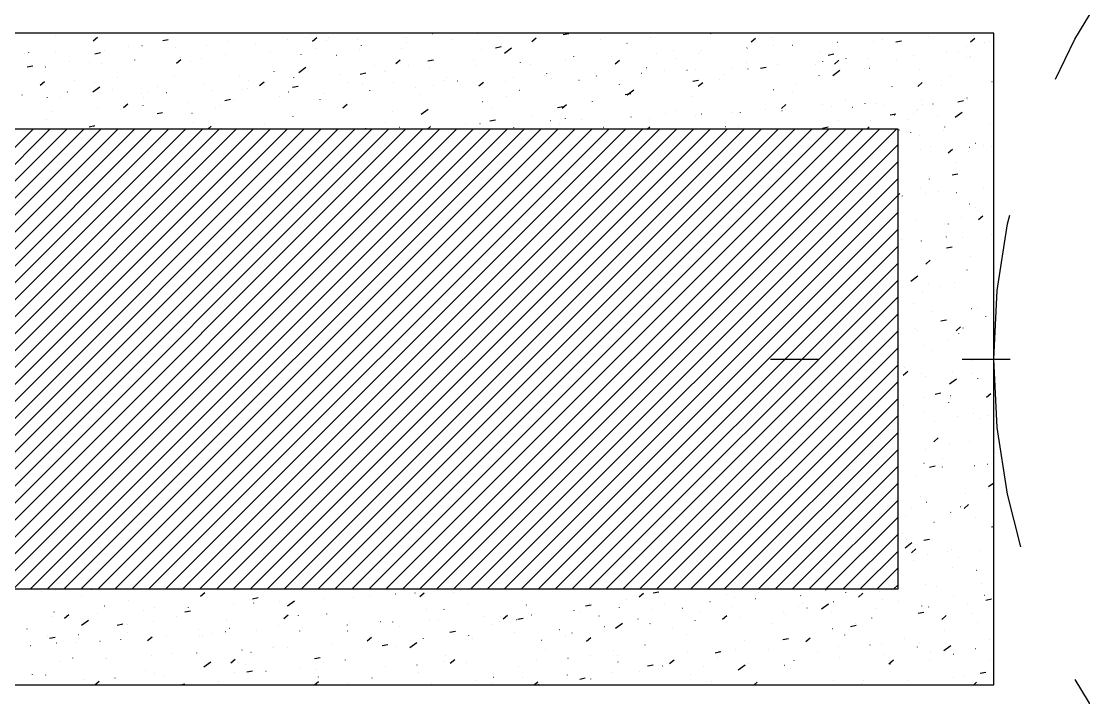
# Model space of a CAD drawing. Extents: x 0 to 119, y 0 to 84.
# Drawn here: x 81.839 to 84.057, y 74.63 to 76.042 of the extents above; entities that cross this region are included whole.
import ezdxf

# ---------------------------------------------------------------- set-up
doc = ezdxf.new("R2010")
doc.units = 0
doc.header["$MEASUREMENT"] = 0
doc.linetypes.add('ESTILO_TQS_0001', pattern=[1, 0.7, -0.3])
doc.linetypes.add('ESTILO_TQS_0002', pattern=[0.4, 0.1, -0.3])
for name, color, linetype in [('10', 252, 'CONTINUOUS'), ('32', 250, 'CONTINUOUS'), ('50', 7, 'CONTINUOUS'), ('62', 7, 'CONTINUOUS')]:
    doc.layers.add(name, color=color, linetype=linetype)

msp = doc.modelspace()

# ---------------------------------------------------------------- linework, layer by layer
at = {"layer": '10', "color": 252, "linetype": 'ESTILO_TQS_0002'}
msp.add_line((83.403241, 75.337455), (87.135641, 75.337455), dxfattribs=at)
at = {"layer": '10', "color": 252, "linetype": 'ESTILO_TQS_0001'}
msp.add_circle((85.269441, 75.337455), 1.4, dxfattribs=at)
at = {"layer": '32', "color": 250, "linetype": 'Continuous'}
for p, q in [((83.869441, 76.017454), (83.869441, 76.017454)), ((83.669441, 75.817454), (83.669441, 75.817454))]:
    msp.add_line(p, q, dxfattribs=at)
at = {"layer": '50', "linetype": 'Continuous'}
for p, q in [((83.869441, 76.017454), (79.669441, 76.017454)), ((81.910528, 76.012796), (81.910554, 76.012994)), ((82.443409, 76.015069), (82.443604, 76.015112)), ((82.69758, 76.016556), (82.697775, 76.0166)), ((82.790369, 76.015929), (82.790569, 76.015937)), ((82.832807, 76.010465), (82.832929, 76.010623)), ((82.927428, 76.016588), (82.92755, 76.016747)), ((82.970186, 76.014625), (82.981966, 76.016915)), ((83.257411, 76.016786), (83.257437, 76.016984)), ((83.277889, 76.016536), (83.279145, 76.017454)), ((83.732508, 76.01109), (83.73263, 76.011249)), ((83.826478, 76.012633), (83.826504, 76.012831)), ((83.82713, 76.017214), (83.827251, 76.017373)), ((83.869441, 74.657454), (83.869441, 76.017454)), ((81.988579, 76.001633), (81.997771, 76.009347)), ((82.062836, 75.989698), (82.062862, 75.989896)), ((82.090632, 75.99172), (82.090828, 75.991764)), ((82.133934, 76.002281), (82.145713, 76.004571)), ((82.15977, 75.988396), (82.159969, 75.988405)), ((82.224708, 75.991231), (82.224908, 75.99124)), ((82.271313, 75.999913), (82.271339, 76.000112)), ((82.328209, 75.99575), (82.328409, 75.995759)), ((82.394594, 76.004247), (82.39479, 76.00429)), ((82.446622, 76.00102), (82.455815, 76.008733)), ((82.475069, 76.002162), (82.475269, 76.002171)), ((82.479594, 76.008642), (82.47962, 76.00884)), ((82.540007, 76.004998), (82.540207, 76.005006)), ((82.548944, 75.992093), (82.549066, 75.992252)), ((82.643509, 76.009517), (82.643709, 76.009525)), ((82.643565, 75.998217), (82.643687, 75.998376)), ((82.738186, 76.004341), (82.738308, 76.004499)), ((82.828832, 75.987149), (82.840612, 75.989438)), ((82.840379, 75.99576), (82.840405, 75.995958)), ((82.904666, 76.000406), (82.913859, 76.00812)), ((83.04866, 76.004488), (83.048686, 76.004687)), ((83.103411, 75.996806), (83.103606, 75.996849)), ((83.152225, 76.007628), (83.152421, 76.007671)), ((83.36271, 75.999793), (83.371902, 76.007506)), ((83.406396, 76.009116), (83.406591, 76.009159)), ((83.409445, 75.991606), (83.409471, 75.991805)), ((83.448645, 75.992719), (83.448767, 75.992878)), ((83.543266, 75.998843), (83.543388, 75.999002)), ((83.617727, 76.000335), (83.617753, 76.000533)), ((83.637887, 76.004967), (83.638009, 76.005125)), ((83.665085, 75.999493), (83.676864, 76.001782)), ((83.812227, 75.989366), (83.812422, 75.989409)), ((83.820753, 75.999179), (83.829946, 76.006893)), ((83.849648, 75.997662), (83.849648, 75.997662)), ((83.861042, 76.000188), (83.861237, 76.000231)), ((81.84447, 75.97463), (81.84467, 75.974639)), ((81.854085, 75.9774), (81.854111, 75.977598)), ((81.909408, 75.977465), (81.909608, 75.977474)), ((81.992579, 75.974805), (82.004359, 75.977094)), ((82.01291, 75.981984), (82.013109, 75.981993)), ((82.17046, 75.967598), (82.170581, 75.967757)), ((82.265081, 75.973722), (82.265203, 75.97388)), ((82.359702, 75.979846), (82.359824, 75.980004)), ((82.423151, 75.973246), (82.423177, 75.973445)), ((82.454323, 75.985969), (82.454445, 75.986128)), ((82.496463, 75.97197), (82.496658, 75.972013)), ((82.545278, 75.982792), (82.545473, 75.982835)), ((82.631902, 75.985544), (82.631928, 75.985742)), ((82.799449, 75.98428), (82.799644, 75.984323)), ((82.847979, 75.976096), (82.862507, 75.986723)), ((82.992217, 75.969093), (82.992243, 75.969291)), ((83.070161, 75.968224), (83.070283, 75.968382)), ((83.164782, 75.974348), (83.164904, 75.974506)), ((83.200968, 75.981391), (83.200994, 75.981589)), ((83.254094, 75.975351), (83.254289, 75.975395)), ((83.259403, 75.980471), (83.259525, 75.98063)), ((83.354024, 75.986595), (83.354146, 75.986754)), ((83.508265, 75.976839), (83.50846, 75.976883)), ((83.523731, 75.972016), (83.53551, 75.974306)), ((83.701766, 75.971026), (83.701888, 75.971185)), ((83.770035, 75.977237), (83.770061, 75.977435)), ((83.796387, 75.97715), (83.796509, 75.977309)), ((83.812748, 75.966918), (83.812948, 75.966926)), ((83.819185, 75.967199), (83.819185, 75.967199)), ((83.820695, 75.968709), (83.820695, 75.968709)), ((83.820695, 75.968709), (83.820695, 75.968709)), ((83.820695, 75.968709), (83.820695, 75.968709)), ((81.851225, 75.947328), (81.863005, 75.949618)), ((81.886597, 75.949226), (81.886718, 75.949385)), ((81.889515, 75.947134), (81.889711, 75.947177)), ((81.93833, 75.957956), (81.938525, 75.957999)), ((81.981218, 75.95535), (81.981339, 75.955509)), ((82.006393, 75.954302), (82.006419, 75.954501)), ((82.075839, 75.961474), (82.07596, 75.961633)), ((82.162445, 75.955046), (82.171638, 75.962759)), ((82.192501, 75.959444), (82.192696, 75.959487)), ((82.21487, 75.964518), (82.214896, 75.964716)), ((82.418069, 75.935655), (82.432598, 75.946282)), ((82.575459, 75.950149), (82.575485, 75.950347)), ((82.620489, 75.954432), (82.629681, 75.962146)), ((82.647146, 75.950515), (82.647342, 75.950558)), ((82.687478, 75.959672), (82.699257, 75.961962)), ((82.783936, 75.960364), (82.783962, 75.960563)), ((82.786298, 75.949852), (82.78642, 75.950011)), ((82.880919, 75.955976), (82.881041, 75.956135)), ((82.901317, 75.952003), (82.901513, 75.952046)), ((82.97554, 75.9621), (82.975662, 75.962259)), ((83.078533, 75.953819), (83.087725, 75.961532)), ((83.144525, 75.945995), (83.144552, 75.946193)), ((83.205279, 75.964529), (83.205474, 75.964573)), ((83.323282, 75.946531), (83.323403, 75.94669)), ((83.350588, 75.946739), (83.350788, 75.946748)), ((83.353002, 75.956211), (83.353029, 75.956409)), ((83.382376, 75.94454), (83.394156, 75.946829)), ((83.417903, 75.952655), (83.418025, 75.952813)), ((83.497448, 75.953151), (83.497648, 75.95316)), ((83.512524, 75.958779), (83.512646, 75.958937)), ((83.536576, 75.953205), (83.545769, 75.960919)), ((83.561284, 75.964939), (83.56131, 75.965138)), ((83.562386, 75.955987), (83.562586, 75.955995)), ((83.607145, 75.964902), (83.607267, 75.965061)), ((83.610133, 75.944563), (83.610329, 75.944606)), ((83.665888, 75.960506), (83.666087, 75.960514)), ((82.040199, 75.925679), (82.040394, 75.925722)), ((82.158427, 75.929122), (82.158453, 75.929321)), ((82.29437, 75.927167), (82.294565, 75.92721)), ((82.366708, 75.937851), (82.366734, 75.938049)), ((82.407814, 75.925357), (82.407935, 75.925516)), ((82.502435, 75.931481), (82.502556, 75.93164)), ((82.546123, 75.932196), (82.557903, 75.934485)), ((82.597056, 75.937605), (82.597177, 75.937763)), ((82.598332, 75.939693), (82.598527, 75.939737)), ((82.691677, 75.943729), (82.691798, 75.943887)), ((82.727493, 75.924969), (82.727519, 75.925167)), ((82.866849, 75.925619), (82.867049, 75.925627)), ((82.931787, 75.928454), (82.931987, 75.928463)), ((82.935774, 75.933697), (82.9358, 75.933896)), ((82.944797, 75.922036), (82.944919, 75.922194)), ((83.035288, 75.932973), (83.035488, 75.932982)), ((83.039419, 75.928159), (83.03954, 75.928318)), ((83.13404, 75.934283), (83.134161, 75.934442)), ((83.182149, 75.939385), (83.182348, 75.939394)), ((83.228661, 75.940407), (83.228782, 75.940566)), ((83.247087, 75.94222), (83.247286, 75.942229)), ((83.307148, 75.932253), (83.307343, 75.932296)), ((83.355963, 75.943075), (83.356158, 75.943118)), ((83.504841, 75.929544), (83.504867, 75.929742)), ((83.53346, 75.929454), (83.547989, 75.940081)), ((83.713592, 75.941841), (83.713618, 75.94204)), ((83.779161, 75.927175), (83.779161, 75.927175)), ((83.779161, 75.927175), (83.779161, 75.927175)), ((83.779161, 75.927175), (83.779161, 75.927175)), ((81.878268, 75.909072), (81.887461, 75.916785)), ((81.94995, 75.918907), (81.949976, 75.919105)), ((81.988159, 75.895215), (82.002688, 75.905841)), ((81.991384, 75.914857), (81.991579, 75.9149)), ((82.029329, 75.900862), (82.029451, 75.901021)), ((82.12395, 75.906986), (82.124072, 75.907144)), ((82.218571, 75.91311), (82.218693, 75.913268)), ((82.301188, 75.900921), (82.301388, 75.90093)), ((82.310265, 75.902455), (82.310291, 75.902654)), ((82.313192, 75.919233), (82.313314, 75.919392)), ((82.336312, 75.908458), (82.345504, 75.916172)), ((82.404689, 75.90544), (82.404889, 75.905449)), ((82.404769, 75.904719), (82.416549, 75.907009)), ((82.519016, 75.914753), (82.519042, 75.914951)), ((82.551549, 75.911852), (82.551749, 75.911861)), ((82.616487, 75.914688), (82.616687, 75.914696)), ((82.660934, 75.903664), (82.661056, 75.903823)), ((82.7002, 75.907417), (82.700396, 75.90746)), ((82.719989, 75.919207), (82.720189, 75.919215)), ((82.749015, 75.918239), (82.74921, 75.918282)), ((82.755555, 75.909788), (82.755677, 75.909947)), ((82.794356, 75.907845), (82.803548, 75.915558)), ((82.850176, 75.915912), (82.850298, 75.916071)), ((83.003186, 75.919726), (83.003381, 75.91977)), ((83.088083, 75.9106), (83.088109, 75.910798)), ((83.103551, 75.889013), (83.118079, 75.89964)), ((83.241022, 75.917063), (83.252801, 75.919353)), ((83.252399, 75.907231), (83.261592, 75.914945)), ((83.29656, 75.920815), (83.296586, 75.921013)), ((83.409016, 75.899976), (83.409212, 75.900019)), ((83.457831, 75.910798), (83.458027, 75.910841)), ((83.657149, 75.906446), (83.657175, 75.906644)), ((83.710443, 75.906618), (83.719636, 75.914331)), ((83.712002, 75.912286), (83.712197, 75.912329)), ((83.761061, 75.909075), (83.761061, 75.909075)), ((83.761061, 75.909075), (83.761061, 75.909075)), ((83.761061, 75.909075), (83.761061, 75.909075)), ((83.865626, 75.916662), (83.865652, 75.91686)), ((81.840087, 75.888614), (81.840209, 75.888773)), ((81.893507, 75.883511), (81.893533, 75.883709)), ((81.92095, 75.88432), (81.92115, 75.884329)), ((81.934708, 75.894738), (81.93483, 75.894897)), ((81.985888, 75.887155), (81.986088, 75.887164)), ((82.08939, 75.891674), (82.089589, 75.891683)), ((82.093253, 75.88258), (82.093448, 75.882624)), ((82.101984, 75.893727), (82.10201, 75.893925)), ((82.142068, 75.893402), (82.142263, 75.893446)), ((82.23625, 75.898086), (82.236449, 75.898095)), ((82.263415, 75.877243), (82.275194, 75.879532)), ((82.28245, 75.879169), (82.282572, 75.879328)), ((82.377071, 75.885293), (82.377193, 75.885451)), ((82.396238, 75.89489), (82.396434, 75.894934)), ((82.462573, 75.879358), (82.462599, 75.879556)), ((82.471692, 75.891417), (82.471814, 75.891575)), ((82.566313, 75.89754), (82.566435, 75.897699)), ((82.67105, 75.889573), (82.671076, 75.889772)), ((82.850884, 75.885962), (82.851079, 75.886005)), ((82.879331, 75.898302), (82.879358, 75.8985)), ((83.099668, 75.889587), (83.111447, 75.891876)), ((83.105055, 75.88745), (83.10525, 75.887493)), ((83.240117, 75.88542), (83.240143, 75.885618)), ((83.448398, 75.894148), (83.448424, 75.894346)), ((83.5597, 75.878521), (83.559895, 75.878565)), ((83.809183, 75.881266), (83.809209, 75.881464)), ((83.813452, 75.882201), (83.813574, 75.882359)), ((83.813871, 75.880009), (83.814066, 75.880053)), ((81.998587, 75.860798), (81.998709, 75.860956)), ((82.045541, 75.858331), (82.045567, 75.85853)), ((82.052135, 75.862484), (82.061327, 75.870198)), ((82.093208, 75.866921), (82.09333, 75.86708)), ((82.187829, 75.873045), (82.187951, 75.873204)), ((82.243936, 75.861126), (82.244131, 75.861169)), ((82.253822, 75.86706), (82.253848, 75.867258)), ((82.498107, 75.862614), (82.498302, 75.862657)), ((82.510179, 75.861871), (82.519371, 75.869584)), ((82.673641, 75.848573), (82.688169, 75.8592)), ((82.802069, 75.87514), (82.802264, 75.875183)), ((82.822889, 75.862906), (82.822915, 75.863105)), ((82.958313, 75.86211), (82.970093, 75.8644)), ((82.968222, 75.861257), (82.977415, 75.868971)), ((83.03164, 75.875204), (83.031666, 75.875402)), ((83.206923, 75.855173), (83.207118, 75.855216)), ((83.391955, 75.858753), (83.391981, 75.858951)), ((83.426266, 75.860644), (83.435458, 75.868357)), ((83.427068, 75.856429), (83.427268, 75.856438)), ((83.434968, 75.857705), (83.435089, 75.857864)), ((83.510885, 75.867699), (83.51108, 75.867743)), ((83.529589, 75.863829), (83.52971, 75.863988)), ((83.573928, 75.862841), (83.574128, 75.86285)), ((83.600706, 75.87105), (83.600732, 75.871249)), ((83.62421, 75.869953), (83.624332, 75.870112)), ((83.638866, 75.865677), (83.639066, 75.865685)), ((83.708674, 75.856688), (83.708674, 75.856688)), ((83.708674, 75.856688), (83.708674, 75.856688)), ((83.710003, 75.858017), (83.710003, 75.858017)), ((83.718831, 75.876077), (83.718953, 75.876235)), ((83.72126, 75.869274), (83.72126, 75.869274)), ((83.72126, 75.869274), (83.72126, 75.869274)), ((83.742368, 75.870196), (83.742568, 75.870204)), ((83.794566, 75.874454), (83.806346, 75.876744)), ((81.891159, 75.837777), (81.891355, 75.837821)), ((81.903966, 75.854674), (81.904088, 75.854832)), ((82.122061, 75.849766), (82.13384, 75.852056)), ((82.195121, 75.850304), (82.195317, 75.850347)), ((82.40613, 75.843962), (82.406157, 75.84416)), ((82.614607, 75.854178), (82.614633, 75.854376)), ((82.816959, 75.834634), (82.828739, 75.836923)), ((82.903938, 75.842863), (82.904133, 75.842906)), ((82.943329, 75.835309), (82.943529, 75.835318)), ((82.952752, 75.853685), (82.952948, 75.853728)), ((82.975197, 75.839808), (82.975223, 75.840007)), ((83.008267, 75.838144), (83.008467, 75.838153)), ((83.056483, 75.83321), (83.056605, 75.833369)), ((83.111768, 75.842663), (83.111968, 75.842672)), ((83.151104, 75.839334), (83.151226, 75.839493)), ((83.183674, 75.850024), (83.1837, 75.850222)), ((83.245726, 75.845458), (83.245847, 75.845616)), ((83.258629, 75.849075), (83.258828, 75.849084)), ((83.323567, 75.85191), (83.323767, 75.851919)), ((83.340347, 75.851582), (83.340468, 75.85174)), ((83.544263, 75.835655), (83.544289, 75.835853)), ((83.612754, 75.835423), (83.612949, 75.835466)), ((83.653212, 75.846978), (83.664991, 75.849267)), ((83.661569, 75.846245), (83.661764, 75.846288)), ((83.688385, 75.836399), (83.688385, 75.836399)), ((83.701427, 75.849441), (83.701427, 75.849441)), ((83.701427, 75.849441), (83.701427, 75.849441)), ((83.701427, 75.849441), (83.701427, 75.849441)), ((83.75274, 75.845871), (83.752766, 75.846069)), ((83.789032, 75.842372), (83.80356, 75.852999)), ((81.875406, 75.817454), (81.875406, 75.817454)), ((81.875406, 75.817454), (81.875406, 75.817454)), ((81.881852, 75.817454), (81.881852, 75.817454)), ((81.884811, 75.817454), (81.884811, 75.817454)), ((81.884811, 75.817454), (81.884811, 75.817454)), ((81.884811, 75.817454), (81.884811, 75.817454)), ((81.936594, 75.817454), (81.936594, 75.817454)), ((81.936594, 75.817454), (81.936594, 75.817454)), ((81.936594, 75.817454), (81.936594, 75.817454)), ((81.955832, 75.817454), (81.955832, 75.817454)), ((81.965328, 75.817454), (81.965328, 75.817454)), ((81.965328, 75.817454), (81.965328, 75.817454)), ((81.980706, 75.82229), (81.992486, 75.824579)), ((81.988377, 75.817454), (81.988377, 75.817454)), ((81.988377, 75.817454), (81.988377, 75.817454)), ((81.989098, 75.822936), (81.989124, 75.823134)), ((81.99847, 75.817454), (81.99847, 75.817454)), ((82.04016, 75.817454), (82.04016, 75.817454)), ((82.04016, 75.817454), (82.04016, 75.817454)), ((82.046948, 75.817454), (82.046948, 75.817454)), ((82.046948, 75.817454), (82.046948, 75.817454)), ((82.046948, 75.817454), (82.046948, 75.817454)), ((82.055251, 75.817454), (82.055251, 75.817454)), ((82.055251, 75.817454), (82.055251, 75.817454)), ((82.091943, 75.817454), (82.091943, 75.817454)), ((82.091943, 75.817454), (82.091943, 75.817454)), ((82.143726, 75.817454), (82.143726, 75.817454)), ((82.143726, 75.817454), (82.143726, 75.817454)), ((82.145173, 75.817454), (82.145173, 75.817454)), ((82.145173, 75.817454), (82.145173, 75.817454)), ((82.195509, 75.817454), (82.195509, 75.817454)), ((82.197379, 75.831664), (82.197405, 75.831863)), ((82.227858, 75.817454), (82.235194, 75.82361)), ((82.235095, 75.817454), (82.235095, 75.817454)), ((82.235095, 75.817454), (82.235095, 75.817454)), ((82.247292, 75.817454), (82.247292, 75.817454)), ((82.256475, 75.817454), (82.258259, 75.818759)), ((82.294408, 75.817454), (82.294408, 75.817454)), ((82.294408, 75.817454), (82.294408, 75.817454)), ((82.294408, 75.817454), (82.294408, 75.817454)), ((82.29699, 75.818027), (82.297185, 75.81807)), ((82.299075, 75.817454), (82.299075, 75.817454)), ((82.325017, 75.817454), (82.325017, 75.817454)), ((82.325017, 75.817454), (82.325017, 75.817454)), ((82.345805, 75.828849), (82.346, 75.828892)), ((82.350858, 75.817454), (82.350858, 75.817454)), ((82.402641, 75.817454), (82.402641, 75.817454)), ((82.402641, 75.817454), (82.402641, 75.817454)), ((82.402641, 75.817454), (82.402641, 75.817454)), ((82.414939, 75.817454), (82.414939, 75.817454)), ((82.414939, 75.817454), (82.414939, 75.817454)), ((82.454424, 75.817454), (82.454424, 75.817454)), ((82.454424, 75.817454), (82.454424, 75.817454)), ((82.454424, 75.817454), (82.454424, 75.817454)), ((82.457245, 75.817454), (82.457245, 75.817454)), ((82.504861, 75.817454), (82.504861, 75.817454)), ((82.504861, 75.817454), (82.504861, 75.817454)), ((82.506207, 75.817454), (82.506207, 75.817454)), ((82.506207, 75.817454), (82.506207, 75.817454)), ((82.506207, 75.817454), (82.506207, 75.817454)), ((82.534398, 75.817454), (82.534398, 75.817454)), ((82.534398, 75.817454), (82.534398, 75.817454)), ((82.534398, 75.817454), (82.534398, 75.817454)), ((82.541867, 75.817454), (82.541867, 75.817454)), ((82.541867, 75.817454), (82.541867, 75.817454)), ((82.55799, 75.817454), (82.55799, 75.817454)), ((82.55799, 75.817454), (82.55799, 75.817454)), ((82.558164, 75.818782), (82.558191, 75.81898)), ((82.594783, 75.817454), (82.594783, 75.817454)), ((82.594783, 75.817454), (82.594783, 75.817454)), ((82.599976, 75.830337), (82.600171, 75.83038)), ((82.609773, 75.817454), (82.609773, 75.817454)), ((82.609773, 75.817454), (82.609773, 75.817454)), ((82.628029, 75.821543), (82.628229, 75.821551)), ((82.631098, 75.817454), (82.631098, 75.817454)), ((82.661556, 75.817454), (82.661556, 75.817454)), ((82.661556, 75.817454), (82.661556, 75.817454)), ((82.684705, 75.817454), (82.684705, 75.817454)), ((82.684705, 75.817454), (82.684705, 75.817454)), ((82.686633, 75.817454), (82.693238, 75.822997)), ((82.692967, 75.824378), (82.693167, 75.824387)), ((82.713339, 75.817454), (82.713339, 75.817454)), ((82.713339, 75.817454), (82.713339, 75.817454)), ((82.72858, 75.817454), (82.72858, 75.817454)), ((82.765122, 75.817454), (82.765122, 75.817454)), ((82.766446, 75.827511), (82.766472, 75.827709)), ((82.774627, 75.817454), (82.774627, 75.817454)), ((82.774627, 75.817454), (82.774627, 75.817454)), ((82.789326, 75.817454), (82.789326, 75.817454)), ((82.789326, 75.817454), (82.789326, 75.817454)), ((82.789326, 75.817454), (82.789326, 75.817454)), ((82.796469, 75.828897), (82.796669, 75.828905)), ((82.816905, 75.817454), (82.816905, 75.817454)), ((82.86455, 75.817454), (82.86455, 75.817454)), ((82.867241, 75.820962), (82.867363, 75.821121)), ((82.868688, 75.817454), (82.868688, 75.817454)), ((82.91602, 75.817454), (82.91602, 75.817454)), ((82.920471, 75.817454), (82.920471, 75.817454)), ((82.954472, 75.817454), (82.954472, 75.817454)), ((82.961862, 75.827086), (82.961984, 75.827245)), ((82.972254, 75.817454), (82.972254, 75.817454)), ((82.972254, 75.817454), (82.972254, 75.817454)), ((82.972254, 75.817454), (82.972254, 75.817454)), ((83.005721, 75.817454), (83.005721, 75.817454)), ((83.024037, 75.817454), (83.024037, 75.817454)), ((83.024037, 75.817454), (83.024037, 75.817454)), ((83.024037, 75.817454), (83.024037, 75.817454)), ((83.036786, 75.817454), (83.036786, 75.817454)), ((83.044394, 75.817454), (83.044394, 75.817454)), ((83.054621, 75.821409), (83.054816, 75.821452)), ((83.07582, 75.817454), (83.07582, 75.817454)), ((83.07582, 75.817454), (83.07582, 75.817454)), ((83.07582, 75.817454), (83.07582, 75.817454)), ((83.127603, 75.817454), (83.127603, 75.817454)), ((83.127603, 75.817454), (83.127603, 75.817454)), ((83.127603, 75.817454), (83.127603, 75.817454)), ((83.134316, 75.817454), (83.134316, 75.817454)), ((83.145407, 75.817454), (83.151281, 75.822383)), ((83.179386, 75.817454), (83.179386, 75.817454)), ((83.179386, 75.817454), (83.179386, 75.817454)), ((83.224238, 75.817454), (83.224238, 75.817454)), ((83.231169, 75.817454), (83.231169, 75.817454)), ((83.231169, 75.817454), (83.231169, 75.817454)), ((83.282952, 75.817454), (83.282952, 75.817454)), ((83.282952, 75.817454), (83.282952, 75.817454)), ((83.284245, 75.817454), (83.284245, 75.817454)), ((83.284245, 75.817454), (83.284245, 75.817454)), ((83.308792, 75.822896), (83.308987, 75.82294)), ((83.31416, 75.817454), (83.31416, 75.817454)), ((83.334735, 75.817454), (83.334735, 75.817454)), ((83.335512, 75.823357), (83.335538, 75.823555)), ((83.374795, 75.817454), (83.374795, 75.817454)), ((83.380344, 75.817454), (83.380344, 75.817454)), ((83.386518, 75.817454), (83.386518, 75.817454)), ((83.404082, 75.817454), (83.404082, 75.817454)), ((83.438301, 75.817454), (83.438301, 75.817454)), ((83.490084, 75.817454), (83.490084, 75.817454)), ((83.494004, 75.817454), (83.494004, 75.817454)), ((83.501329, 75.817454), (83.501329, 75.817454)), ((83.511857, 75.819501), (83.523637, 75.821791)), ((83.531704, 75.817454), (83.531704, 75.817454)), ((83.531704, 75.817454), (83.531704, 75.817454)), ((83.531704, 75.817454), (83.531704, 75.817454)), ((83.541867, 75.817454), (83.541867, 75.817454)), ((83.541867, 75.817454), (83.541867, 75.817454)), ((83.541867, 75.817454), (83.541867, 75.817454)), ((83.583926, 75.817454), (83.583926, 75.817454)), ((83.59365, 75.817454), (83.59365, 75.817454)), ((83.59365, 75.817454), (83.59365, 75.817454)), ((83.59365, 75.817454), (83.59365, 75.817454)), ((83.604182, 75.817454), (83.609325, 75.82177)), ((83.645433, 75.817454), (83.645433, 75.817454)), ((83.645433, 75.817454), (83.645433, 75.817454)), ((83.645433, 75.817454), (83.645433, 75.817454)), ((83.669441, 75.81171), (83.669441, 75.81171)), ((83.669441, 75.81171), (83.669441, 75.81171)), ((83.669441, 75.81171), (83.669441, 75.81171)), ((83.672321, 75.815465), (83.672443, 75.815623)), ((83.763437, 75.813968), (83.763632, 75.814011)), ((83.766943, 75.821588), (83.767064, 75.821747)), ((83.861564, 75.827712), (83.861685, 75.827871)), ((83.669441, 75.793129), (83.669441, 75.793129)), ((83.669441, 75.793129), (83.669441, 75.793129)), ((83.669441, 75.793129), (83.669441, 75.793129)), ((83.696297, 75.810475), (83.696323, 75.810673)), ((83.714622, 75.803146), (83.714818, 75.803189)), ((83.669441, 75.773362), (83.669441, 75.773362)), ((83.715346, 75.775367), (83.715546, 75.775375)), ((83.7362, 75.781524), (83.736322, 75.781683)), ((83.773999, 75.767469), (83.783192, 75.775183)), ((83.816491, 75.770869), (83.816686, 75.770913)), ((83.818848, 75.779886), (83.819048, 75.779894)), ((83.830821, 75.787648), (83.830943, 75.787806)), ((83.848135, 75.783808), (83.848161, 75.784006)), ((83.865306, 75.781691), (83.865501, 75.781735)), ((83.669441, 75.754895), (83.669441, 75.754895)), ((83.791692, 75.748412), (83.791718, 75.748611)), ((83.669441, 75.738269), (83.669441, 75.738269)), ((83.669441, 75.738269), (83.669441, 75.738269)), ((83.669441, 75.738269), (83.669441, 75.738269)), ((83.782693, 75.721939), (83.794472, 75.724229)), ((83.669441, 75.699925), (83.669441, 75.699925)), ((83.735249, 75.713017), (83.735276, 75.713215)), ((83.669441, 75.694521), (83.669441, 75.694521)), ((83.669441, 75.694521), (83.669441, 75.694521)), ((83.669441, 75.683409), (83.669441, 75.683409)), ((83.669441, 75.683409), (83.669441, 75.683409)), ((83.669441, 75.679734), (83.672881, 75.682621)), ((83.669441, 75.679713), (83.669441, 75.679713)), ((83.669441, 75.679713), (83.669441, 75.679713)), ((83.669441, 75.679713), (83.669441, 75.679713)), ((83.678807, 75.677621), (83.678833, 75.67782)), ((83.716266, 75.69379), (83.716462, 75.693833)), ((83.726888, 75.682221), (83.727088, 75.68223)), ((83.753265, 75.686575), (83.753387, 75.686733)), ((83.791826, 75.685057), (83.792026, 75.685065)), ((83.847886, 75.692698), (83.848008, 75.692857)), ((83.818135, 75.661513), (83.81833, 75.661556)), ((83.831115, 75.654524), (83.831141, 75.654722)), ((83.837555, 75.62832), (83.846748, 75.636034)), ((83.669441, 75.628548), (83.669441, 75.628548)), ((83.669441, 75.628548), (83.669441, 75.628548)), ((83.706756, 75.625962), (83.706877, 75.626121)), ((83.774672, 75.619128), (83.774698, 75.619326)), ((83.801377, 75.632086), (83.801498, 75.632245)), ((83.669441, 75.60648), (83.669441, 75.60648)), ((83.767702, 75.595472), (83.767897, 75.595515)), ((83.770634, 75.592022), (83.770756, 75.592181)), ((83.803368, 75.591912), (83.803568, 75.59192)), ((83.865255, 75.598146), (83.865377, 75.598304)), ((83.868306, 75.594747), (83.868506, 75.594756)), ((83.669441, 75.586064), (83.669441, 75.586064)), ((83.669441, 75.586064), (83.669441, 75.586064)), ((83.669441, 75.586064), (83.669441, 75.586064)), ((83.669441, 75.577333), (83.669441, 75.577333)), ((83.669441, 75.577333), (83.669441, 75.577333)), ((83.669441, 75.573688), (83.669441, 75.573688)), ((83.669441, 75.573688), (83.669441, 75.573688)), ((83.669441, 75.573688), (83.669441, 75.573688)), ((83.676013, 75.585898), (83.676135, 75.586057)), ((83.718229, 75.583733), (83.718255, 75.583931)), ((83.718887, 75.58465), (83.719082, 75.584693)), ((83.77082, 75.569424), (83.782599, 75.571714)), ((83.669441, 75.549718), (83.669441, 75.549718)), ((83.820755, 75.552373), (83.820951, 75.552416)), ((83.727245, 75.535759), (83.736438, 75.543472)), ((83.81382, 75.523157), (83.813846, 75.523355)), ((83.669441, 75.518827), (83.669441, 75.518827)), ((83.669441, 75.518827), (83.669441, 75.518827)), ((83.669441, 75.518827), (83.669441, 75.518827)), ((83.695926, 75.500244), (83.710454, 75.510871)), ((83.669441, 75.492415), (83.669441, 75.492415)), ((83.669441, 75.492415), (83.669441, 75.492415)), ((83.669441, 75.487255), (83.669441, 75.487255)), ((83.669441, 75.480871), (83.669441, 75.480871)), ((83.693078, 75.490949), (83.6932, 75.491107)), ((83.732988, 75.49519), (83.733188, 75.495198)), ((83.757377, 75.487762), (83.757403, 75.48796)), ((83.787699, 75.497072), (83.787821, 75.497231)), ((83.669441, 75.463967), (83.669441, 75.463967)), ((83.669441, 75.463967), (83.669441, 75.463967)), ((83.669441, 75.460144), (83.669441, 75.460144)), ((83.720531, 75.475293), (83.720726, 75.475337)), ((83.700934, 75.452366), (83.70096, 75.452564)), ((83.74119, 75.43646), (83.741311, 75.436619)), ((83.822399, 75.443017), (83.822595, 75.44306)), ((83.835811, 75.442584), (83.835933, 75.442743)), ((83.758947, 75.416909), (83.770726, 75.419199)), ((83.852772, 75.425699), (83.852798, 75.425897)), ((83.669441, 75.409107), (83.669441, 75.409107)), ((83.669441, 75.399511), (83.669441, 75.399511)), ((83.669441, 75.398766), (83.669441, 75.398766)), ((83.670097, 75.409252), (83.670292, 75.409295)), ((83.705967, 75.400361), (83.706167, 75.400369)), ((83.710447, 75.396396), (83.710569, 75.396555)), ((83.790801, 75.39661), (83.799994, 75.404323)), ((83.796329, 75.390304), (83.796356, 75.390502)), ((83.805068, 75.40252), (83.80519, 75.402678)), ((83.809468, 75.40488), (83.809668, 75.404888)), ((83.771966, 75.376976), (83.772161, 75.377019)), ((83.669441, 75.354246), (83.669441, 75.354246)), ((83.669441, 75.354246), (83.669441, 75.354246)), ((83.669441, 75.354246), (83.669441, 75.354246)), ((83.723151, 75.366154), (83.723346, 75.366197)), ((83.739887, 75.354908), (83.739913, 75.355106)), ((83.669441, 75.342955), (83.669441, 75.342955)), ((83.669441, 75.342955), (83.669441, 75.342955)), ((83.82502, 75.333877), (83.825215, 75.33392)), ((83.669441, 75.305117), (83.669441, 75.305117)), ((83.669441, 75.305117), (83.669441, 75.305117)), ((83.669441, 75.305117), (83.669441, 75.305117)), ((83.680491, 75.304049), (83.689683, 75.311762)), ((83.683444, 75.319512), (83.68347, 75.319711)), ((83.717509, 75.307215), (83.717709, 75.307224)), ((83.727512, 75.301447), (83.727634, 75.301605)), ((83.782447, 75.310051), (83.782647, 75.310059)), ((83.822133, 75.30757), (83.822255, 75.307729)), ((83.669441, 75.299386), (83.669441, 75.299386)), ((83.669441, 75.299386), (83.669441, 75.299386)), ((83.669441, 75.299386), (83.669441, 75.299386)), ((83.669441, 75.294776), (83.669441, 75.294776)), ((83.777159, 75.285639), (83.791687, 75.296266)), ((83.835752, 75.296415), (83.835778, 75.296613)), ((83.724795, 75.256797), (83.72499, 75.25684)), ((83.747073, 75.264394), (83.758853, 75.266684)), ((83.779309, 75.261019), (83.779335, 75.261217)), ((83.854358, 75.257461), (83.86355, 75.265175)), ((83.669441, 75.249304), (83.669441, 75.249304)), ((83.669441, 75.244525), (83.669441, 75.244525)), ((83.669441, 75.244525), (83.669441, 75.244525)), ((83.681003, 75.240834), (83.681124, 75.240993)), ((83.775624, 75.246958), (83.775746, 75.247117)), ((83.669441, 75.225766), (83.669441, 75.225766)), ((83.669441, 75.225766), (83.669441, 75.225766)), ((83.669441, 75.225766), (83.669441, 75.225766)), ((83.669441, 75.213149), (83.669441, 75.213149)), ((83.722866, 75.225624), (83.722892, 75.225822)), ((83.793989, 75.216905), (83.794189, 75.216914)), ((83.826664, 75.224521), (83.826859, 75.224564)), ((83.839502, 75.213018), (83.839624, 75.213176)), ((83.858927, 75.219741), (83.859127, 75.219749)), ((83.669441, 75.211468), (83.669441, 75.211468)), ((83.669441, 75.211468), (83.669441, 75.211468)), ((83.669441, 75.211468), (83.669441, 75.211468)), ((83.669441, 75.206847), (83.669441, 75.206847)), ((83.669441, 75.189665), (83.669441, 75.189665)), ((83.674362, 75.190756), (83.674557, 75.190799)), ((83.744881, 75.206894), (83.745003, 75.207052)), ((83.744047, 75.1649), (83.75324, 75.172613)), ((83.727415, 75.147657), (83.727611, 75.147701)), ((83.77623, 75.158479), (83.776425, 75.158523)), ((83.818457, 75.165048), (83.818483, 75.165247)), ((83.669441, 75.134805), (83.669441, 75.134805)), ((83.669441, 75.134805), (83.669441, 75.134805)), ((83.669441, 75.134805), (83.669441, 75.134805)), ((83.762014, 75.129653), (83.76204, 75.129851)), ((83.669441, 75.117818), (83.669441, 75.117818)), ((83.669441, 75.117818), (83.669441, 75.117818)), ((83.669441, 75.108577), (83.669441, 75.108577)), ((83.669441, 75.108577), (83.669441, 75.108577)), ((83.669441, 75.102297), (83.669441, 75.102297)), ((83.723609, 75.120184), (83.723809, 75.120192)), ((83.7352, 75.111879), (83.74698, 75.114169)), ((83.761946, 75.111944), (83.762068, 75.112103)), ((83.829284, 75.115381), (83.829479, 75.115424)), ((83.856567, 75.118068), (83.856689, 75.118227)), ((83.669441, 75.099097), (83.669441, 75.099097)), ((83.669441, 75.079944), (83.669441, 75.079944)), ((83.669441, 75.079944), (83.669441, 75.079944)), ((83.669441, 75.079944), (83.669441, 75.079944)), ((83.705571, 75.094257), (83.705597, 75.094455)), ((83.858391, 75.071034), (83.869441, 75.079116)), ((83.810058, 75.057456), (83.81018, 75.057615)), ((83.857409, 75.06759), (83.857436, 75.067788)), ((83.715437, 75.051332), (83.715559, 75.051491)), ((83.729059, 75.038301), (83.729255, 75.038344)), ((83.669441, 75.025084), (83.669441, 75.025084)), ((83.669441, 75.025084), (83.669441, 75.025084)), ((83.669441, 75.024169), (83.669441, 75.024169)), ((83.696588, 75.025355), (83.696787, 75.025363)), ((83.779315, 75.017392), (83.779437, 75.01755)), ((83.800089, 75.029874), (83.800289, 75.029882)), ((83.800967, 75.032195), (83.800993, 75.032393)), ((83.807603, 75.025751), (83.816796, 75.033464)), ((83.669441, 74.991389), (83.669441, 74.991389)), ((83.669441, 74.991389), (83.669441, 74.991389)), ((83.684694, 75.011268), (83.684816, 75.011427)), ((83.744524, 74.996799), (83.74455, 74.996997)), ((83.830928, 75.006024), (83.831123, 75.006068)), ((83.669441, 74.970223), (83.669441, 74.970223)), ((83.678626, 74.97226), (83.678821, 74.972303)), ((83.864681, 74.986841), (83.869441, 74.987766)), ((83.669441, 74.94889), (83.669441, 74.94889)), ((83.684053, 74.943511), (83.698581, 74.954138)), ((83.688081, 74.961404), (83.688107, 74.961602)), ((83.723327, 74.959364), (83.735107, 74.961654)), ((83.669441, 74.932823), (83.669441, 74.932823)), ((83.669441, 74.93052), (83.669441, 74.93052)), ((83.669441, 74.93052), (83.669441, 74.93052)), ((83.669441, 74.93052), (83.669441, 74.93052)), ((83.697293, 74.933189), (83.706486, 74.940903)), ((83.70813, 74.932209), (83.708329, 74.932218)), ((83.73168, 74.929161), (83.731875, 74.929204)), ((83.773068, 74.935045), (83.773267, 74.935053)), ((83.780495, 74.939983), (83.78069, 74.940026)), ((83.840389, 74.938306), (83.840415, 74.938504)), ((83.669441, 74.915363), (83.669441, 74.915363)), ((83.669441, 74.915363), (83.669441, 74.915363)), ((83.669441, 74.915363), (83.669441, 74.915363)), ((83.669441, 74.909818), (83.669441, 74.909818)), ((83.701759, 74.916318), (83.701881, 74.916477)), ((83.783946, 74.90291), (83.783972, 74.903108)), ((83.79638, 74.922442), (83.796502, 74.922601)), ((83.833548, 74.896884), (83.833744, 74.896928)), ((81.984771, 74.856966), (81.984971, 74.856975)), ((83.669441, 74.8742), (83.669441, 74.8742)), ((83.669441, 74.860503), (83.669441, 74.860503)), ((83.669441, 74.860503), (83.669441, 74.860503)), ((83.669441, 74.860503), (83.669441, 74.860503)), ((83.727503, 74.867515), (83.727529, 74.867713)), ((83.749871, 74.86183), (83.749993, 74.861989)), ((83.844492, 74.867954), (83.844614, 74.868113)), ((81.88127, 74.852447), (81.88147, 74.852456)), ((81.910837, 74.854652), (81.911032, 74.854696)), ((81.963861, 74.84458), (81.963887, 74.844778)), ((82.172338, 74.854796), (82.172364, 74.854994)), ((82.212852, 74.842468), (82.222044, 74.850182)), ((82.315691, 74.834686), (82.315887, 74.834729)), ((82.321657, 74.837114), (82.333437, 74.839404)), ((82.471685, 74.836709), (82.471807, 74.836868)), ((82.532927, 74.840426), (82.532954, 74.840625)), ((82.566306, 74.842833), (82.566428, 74.842991)), ((82.619653, 74.847212), (82.619849, 74.847255)), ((82.660928, 74.848957), (82.661049, 74.849115)), ((82.670895, 74.841855), (82.680088, 74.849568)), ((82.741404, 74.850642), (82.741431, 74.85084)), ((82.755549, 74.85508), (82.75567, 74.855239)), ((83.101994, 74.836273), (83.10202, 74.836471)), ((83.128939, 74.841241), (83.138131, 74.848955)), ((83.15791, 74.849458), (83.169689, 74.851748)), ((83.310471, 74.846488), (83.310497, 74.846687)), ((83.328469, 74.839771), (83.328665, 74.839815)), ((83.371387, 74.837335), (83.371508, 74.837493)), ((83.377284, 74.850593), (83.37748, 74.850637)), ((83.466008, 74.843459), (83.466129, 74.843617)), ((83.518752, 74.855217), (83.518778, 74.855415)), ((83.560629, 74.849582), (83.560751, 74.849741)), ((83.586983, 74.840628), (83.596175, 74.848341)), ((83.631455, 74.852081), (83.63165, 74.852125)), ((83.637749, 74.835487), (83.637949, 74.835496)), ((83.65525, 74.855706), (83.655372, 74.855865)), ((83.78461, 74.841899), (83.784809, 74.841908)), ((83.849548, 74.844735), (83.849748, 74.844743)), ((83.852808, 74.834326), (83.864588, 74.836615)), ((82.012706, 74.822376), (82.012901, 74.822419)), ((82.061521, 74.833198), (82.061716, 74.833241)), ((82.115895, 74.8194), (82.115921, 74.819598)), ((82.187822, 74.818337), (82.187944, 74.818496)), ((82.282443, 74.824461), (82.282565, 74.82462)), ((82.324176, 74.828129), (82.324203, 74.828327)), ((82.377064, 74.830585), (82.377186, 74.830744)), ((82.394323, 74.82219), (82.408851, 74.832817)), ((82.684962, 74.815246), (82.684988, 74.815445)), ((82.721522, 74.814935), (82.721717, 74.814979)), ((82.770337, 74.825757), (82.770532, 74.825801)), ((82.893243, 74.823975), (82.893269, 74.824173)), ((82.992902, 74.81284), (82.993024, 74.812998)), ((83.016556, 74.821982), (83.028335, 74.824271)), ((83.024508, 74.827245), (83.024703, 74.827288)), ((83.087523, 74.818963), (83.087645, 74.819122)), ((83.15401, 74.814367), (83.15421, 74.814376)), ((83.182145, 74.825087), (83.182266, 74.825246)), ((83.218948, 74.817202), (83.219148, 74.817211)), ((83.276766, 74.831211), (83.276887, 74.83137)), ((83.32245, 74.821721), (83.32265, 74.82173)), ((83.462309, 74.819821), (83.462335, 74.82002)), ((83.46931, 74.828133), (83.46951, 74.828142)), ((83.479153, 74.818317), (83.479348, 74.81836)), ((83.509714, 74.815989), (83.524242, 74.826615)), ((83.534248, 74.830968), (83.534448, 74.830977)), ((83.624507, 74.815642), (83.624629, 74.815801)), ((83.67106, 74.832119), (83.671086, 74.832317)), ((83.719128, 74.821766), (83.71925, 74.821924)), ((83.733324, 74.819805), (83.733519, 74.819848)), ((83.81375, 74.82789), (83.813871, 74.828048)), ((81.903959, 74.799966), (81.904081, 74.800125)), ((81.907418, 74.809184), (81.907444, 74.809383)), ((81.928674, 74.796494), (81.937867, 74.804208)), ((81.964413, 74.781749), (81.978941, 74.792376)), ((81.99858, 74.80609), (81.998702, 74.806249)), ((82.093201, 74.812214), (82.093323, 74.812372)), ((82.163389, 74.800921), (82.163584, 74.800964)), ((82.180303, 74.809638), (82.192082, 74.811927)), ((82.267733, 74.792733), (82.26776, 74.792931)), ((82.386718, 74.795881), (82.395911, 74.803594)), ((82.41756, 74.802409), (82.417755, 74.802452)), ((82.476485, 74.805031), (82.476511, 74.805229)), ((82.691851, 74.794189), (82.69205, 74.794197)), ((82.709039, 74.794468), (82.709161, 74.794627)), ((82.80366, 74.800592), (82.803782, 74.800751)), ((82.838711, 74.800601), (82.838911, 74.800609)), ((82.844762, 74.795267), (82.853954, 74.802981)), ((82.872205, 74.793481), (82.872401, 74.793524)), ((82.875201, 74.794505), (82.886981, 74.796795)), ((82.898281, 74.806716), (82.898403, 74.806874)), ((82.903649, 74.803436), (82.903849, 74.803445)), ((83.00715, 74.807955), (83.00735, 74.807964)), ((83.045551, 74.800877), (83.045577, 74.801075)), ((83.126376, 74.794968), (83.126571, 74.795012)), ((83.246023, 74.791147), (83.246145, 74.791305)), ((83.254028, 74.811093), (83.254054, 74.811291)), ((83.302806, 74.794654), (83.311998, 74.802367)), ((83.340644, 74.79727), (83.340766, 74.797429)), ((83.430338, 74.807495), (83.430533, 74.807538)), ((83.435265, 74.803394), (83.435387, 74.803553)), ((83.529886, 74.809518), (83.530008, 74.809677)), ((83.614617, 74.796724), (83.614643, 74.796922)), ((83.711454, 74.806849), (83.723234, 74.809139)), ((83.760849, 74.794041), (83.770042, 74.801754)), ((83.823094, 74.806939), (83.82312, 74.807138)), ((81.850975, 74.773789), (81.851001, 74.773987)), ((82.038949, 74.782161), (82.050728, 74.784451)), ((82.059452, 74.784005), (82.059478, 74.784203)), ((82.114574, 74.790099), (82.11477, 74.790142)), ((82.208111, 74.773068), (82.208311, 74.773077)), ((82.265258, 74.768644), (82.265453, 74.768688)), ((82.27305, 74.775903), (82.273249, 74.775912)), ((82.330555, 74.769973), (82.330677, 74.770132)), ((82.376551, 74.780422), (82.376751, 74.780431)), ((82.420042, 74.769635), (82.420068, 74.769834)), ((82.425176, 74.776097), (82.425298, 74.776255)), ((82.519429, 74.770132), (82.519624, 74.770176)), ((82.519797, 74.782221), (82.519919, 74.782379)), ((82.523411, 74.786834), (82.523611, 74.786843)), ((82.588349, 74.78967), (82.588549, 74.789678)), ((82.614418, 74.788344), (82.61454, 74.788503)), ((82.628519, 74.779851), (82.628545, 74.780049)), ((82.733847, 74.767029), (82.745626, 74.769318)), ((82.823391, 74.782659), (82.823586, 74.782702)), ((82.8368, 74.788579), (82.836826, 74.788778)), ((82.96216, 74.772775), (82.962282, 74.772934)), ((83.056781, 74.778899), (83.056903, 74.779058)), ((83.079804, 74.775548), (83.094332, 74.786175)), ((83.151402, 74.785023), (83.151524, 74.785182)), ((83.197585, 74.775697), (83.197611, 74.775896)), ((83.405866, 74.784426), (83.405892, 74.784624)), ((83.532207, 74.775218), (83.532402, 74.775261)), ((83.5701, 74.779373), (83.581879, 74.781662)), ((83.581022, 74.78604), (83.581217, 74.786083)), ((83.766651, 74.771544), (83.766677, 74.771742)), ((83.835192, 74.787528), (83.835388, 74.787571)), ((81.892812, 74.759302), (81.893012, 74.759311)), ((81.897594, 74.754685), (81.909374, 74.756974)), ((81.95775, 74.762137), (81.95795, 74.762146)), ((82.003009, 74.748609), (82.003035, 74.748807)), ((82.046692, 74.751601), (82.046813, 74.75176)), ((82.061251, 74.766656), (82.061451, 74.766665)), ((82.102541, 74.749907), (82.111734, 74.75762)), ((82.141313, 74.757725), (82.141435, 74.757884)), ((82.211291, 74.757338), (82.211317, 74.757536)), ((82.216443, 74.757822), (82.216638, 74.757866)), ((82.235934, 74.763849), (82.236056, 74.764008)), ((82.560585, 74.749293), (82.569777, 74.757007)), ((82.583676, 74.74828), (82.583797, 74.748439)), ((82.678297, 74.754404), (82.678419, 74.754562)), ((82.772918, 74.760528), (82.77304, 74.760686)), ((82.780357, 74.753184), (82.780383, 74.753382)), ((82.867539, 74.766651), (82.867661, 74.76681)), ((82.925259, 74.750382), (82.925454, 74.750425)), ((82.974074, 74.761204), (82.974269, 74.761247)), ((82.989108, 74.765482), (82.989134, 74.76568)), ((83.018629, 74.74868), (83.027821, 74.756393)), ((83.228245, 74.762692), (83.22844, 74.762735)), ((83.349423, 74.74903), (83.349449, 74.749229)), ((83.428745, 74.751896), (83.440525, 74.754186)), ((83.476672, 74.748067), (83.485865, 74.75578)), ((83.558174, 74.761328), (83.5582, 74.761526)), ((83.68289, 74.753763), (83.683085, 74.753807)), ((83.86109, 74.75159), (83.861289, 74.751598)), ((81.85745, 74.739354), (81.857571, 74.739513)), ((81.912481, 74.745296), (81.912676, 74.745339)), ((81.952071, 74.745478), (81.952192, 74.745636)), ((82.205191, 74.723785), (82.205313, 74.723943)), ((82.299812, 74.729909), (82.299934, 74.730067)), ((82.318312, 74.725546), (82.318507, 74.725589)), ((82.363599, 74.73424), (82.363625, 74.734438)), ((82.367126, 74.736368), (82.367322, 74.736411)), ((82.394434, 74.736032), (82.394555, 74.736191)), ((82.489055, 74.742156), (82.489176, 74.742315)), ((82.572076, 74.744455), (82.572102, 74.744654)), ((82.592493, 74.739552), (82.604272, 74.741842)), ((82.621297, 74.737856), (82.621493, 74.737899)), ((82.649894, 74.735108), (82.664422, 74.745734)), ((82.932665, 74.730086), (82.932691, 74.730284)), ((83.075943, 74.728927), (83.076138, 74.72897)), ((83.141142, 74.740302), (83.141168, 74.7405)), ((83.23049, 74.724057), (83.23069, 74.724066)), ((83.287391, 74.72442), (83.299171, 74.726709)), ((83.295429, 74.726892), (83.295628, 74.726901)), ((83.330113, 74.730415), (83.330309, 74.730458)), ((83.39893, 74.731411), (83.39913, 74.73142)), ((83.501731, 74.725933), (83.501757, 74.726131)), ((83.54579, 74.737823), (83.54599, 74.737832)), ((83.610728, 74.740658), (83.610928, 74.740667)), ((83.634075, 74.742941), (83.634271, 74.742985)), ((83.710208, 74.736148), (83.710234, 74.736347)), ((83.71423, 74.745177), (83.714429, 74.745186)), ((83.736193, 74.726816), (83.736315, 74.726975)), ((83.765285, 74.728906), (83.779814, 74.739533)), ((83.830814, 74.73294), (83.830936, 74.733099)), ((81.921328, 74.705413), (81.92145, 74.705572)), ((81.946566, 74.713213), (81.946593, 74.713412)), ((82.01435, 74.713019), (82.014545, 74.713063)), ((82.015949, 74.711537), (82.016071, 74.711696)), ((82.11057, 74.717661), (82.110692, 74.71782)), ((82.154848, 74.721942), (82.154874, 74.72214)), ((82.219984, 74.694667), (82.234513, 74.705294)), ((82.276408, 74.703319), (82.2856, 74.711033)), ((82.451138, 74.712076), (82.462918, 74.714365)), ((82.468995, 74.704091), (82.46919, 74.704134)), ((82.515633, 74.70906), (82.515659, 74.709258)), ((82.723166, 74.705579), (82.723361, 74.705622)), ((82.723914, 74.717788), (82.72394, 74.717987)), ((82.734451, 74.702706), (82.743644, 74.710419)), ((82.768331, 74.703879), (82.76853, 74.703887)), ((82.915191, 74.710291), (82.915391, 74.710299)), ((82.980129, 74.713126), (82.980329, 74.713135)), ((83.027128, 74.718105), (83.027323, 74.718148)), ((83.08363, 74.717645), (83.08383, 74.717654)), ((83.084699, 74.704906), (83.084725, 74.705105)), ((83.192495, 74.702093), (83.201688, 74.709806)), ((83.29298, 74.713635), (83.293006, 74.713833)), ((83.357709, 74.702321), (83.357831, 74.70248)), ((83.45233, 74.708445), (83.452452, 74.708604)), ((83.546951, 74.714569), (83.547073, 74.714727)), ((83.641572, 74.720692), (83.641694, 74.720851)), ((83.650539, 74.701479), (83.659731, 74.709193)), ((83.735944, 74.710665), (83.736139, 74.710708)), ((83.784759, 74.721487), (83.784954, 74.72153)), ((83.862047, 74.709481), (83.862073, 74.70968)), ((81.862048, 74.679255), (81.862243, 74.679298)), ((82.098405, 74.686546), (82.098431, 74.686745)), ((82.116218, 74.680743), (82.116414, 74.680786)), ((82.284592, 74.682758), (82.284791, 74.682767)), ((82.307156, 74.698844), (82.307182, 74.699042)), ((82.309784, 74.684599), (82.321564, 74.686889)), ((82.34953, 74.685593), (82.349729, 74.685602)), ((82.42018, 74.693269), (82.420376, 74.693312)), ((82.453031, 74.690112), (82.453231, 74.690121)), ((82.599891, 74.696524), (82.600091, 74.696533)), ((82.664829, 74.69936), (82.665029, 74.699368)), ((82.667471, 74.682393), (82.667497, 74.682591)), ((82.876222, 74.694691), (82.876248, 74.694889)), ((83.073846, 74.68395), (83.073968, 74.684108)), ((83.128996, 74.685829), (83.129192, 74.685872)), ((83.146037, 74.696943), (83.157816, 74.699233)), ((83.168467, 74.690073), (83.168589, 74.690232)), ((83.177811, 74.696651), (83.178007, 74.696694)), ((83.263088, 74.696197), (83.26321, 74.696356)), ((83.335375, 74.688466), (83.349904, 74.699093)), ((83.431982, 74.698138), (83.432177, 74.698182)), ((83.445288, 74.690537), (83.445314, 74.690735)), ((83.653765, 74.700753), (83.653791, 74.700951)), ((83.840935, 74.681811), (83.852715, 74.6841)), ((79.669441, 74.657454), (83.869441, 74.657454)), ((81.884528, 74.657454), (81.884528, 74.657454)), ((81.884528, 74.657454), (81.884528, 74.657454)), ((81.887443, 74.657454), (81.887443, 74.657454)), ((81.887443, 74.657454), (81.887443, 74.657454)), ((81.890124, 74.677818), (81.89015, 74.678016)), ((81.939226, 74.657454), (81.939226, 74.657454)), ((81.939226, 74.657454), (81.939226, 74.657454)), ((81.969292, 74.668992), (81.969492, 74.669001)), ((81.97445, 74.657454), (81.97445, 74.657454)), ((81.97445, 74.657454), (81.97445, 74.657454)), ((81.991009, 74.657454), (81.991009, 74.657454)), ((81.991009, 74.657454), (81.991009, 74.657454)), ((81.992361, 74.657454), (82.001423, 74.665059)), ((82.011172, 74.657454), (82.011172, 74.657454)), ((82.011172, 74.657454), (82.011172, 74.657454)), ((82.03423, 74.671827), (82.03443, 74.671836)), ((82.042792, 74.657454), (82.042792, 74.657454)), ((82.042792, 74.657454), (82.042792, 74.657454)), ((82.064372, 74.657454), (82.064372, 74.657454)), ((82.064372, 74.657454), (82.064372, 74.657454)), ((82.094575, 74.657454), (82.094575, 74.657454)), ((82.137731, 74.676346), (82.137931, 74.676355)), ((82.146358, 74.657454), (82.146358, 74.657454)), ((82.154294, 74.657454), (82.154294, 74.657454)), ((82.154294, 74.657454), (82.154294, 74.657454)), ((82.16911, 74.657454), (82.16911, 74.657454)), ((82.170137, 74.657454), (82.180209, 74.659412)), ((82.198141, 74.657454), (82.198141, 74.657454)), ((82.221748, 74.657454), (82.221748, 74.657454)), ((82.244217, 74.657454), (82.244217, 74.657454)), ((82.244217, 74.657454), (82.244217, 74.657454)), ((82.249924, 74.657454), (82.249924, 74.657454)), ((82.249924, 74.657454), (82.249924, 74.657454)), ((82.249924, 74.657454), (82.249924, 74.657454)), ((82.250713, 74.663449), (82.250739, 74.663647)), ((82.258632, 74.657454), (82.258632, 74.657454)), ((82.258632, 74.657454), (82.258632, 74.657454)), ((82.258632, 74.657454), (82.258632, 74.657454)), ((82.301707, 74.657454), (82.301707, 74.657454)), ((82.301707, 74.657454), (82.301707, 74.657454)), ((82.301707, 74.657454), (82.301707, 74.657454)), ((82.334139, 74.657454), (82.334139, 74.657454)), ((82.334139, 74.657454), (82.334139, 74.657454)), ((82.35349, 74.657454), (82.35349, 74.657454)), ((82.35349, 74.657454), (82.35349, 74.657454)), ((82.35349, 74.657454), (82.35349, 74.657454)), ((82.405273, 74.657454), (82.405273, 74.657454)), ((82.405273, 74.657454), (82.405273, 74.657454)), ((82.405273, 74.657454), (82.405273, 74.657454)), ((82.424061, 74.657454), (82.424061, 74.657454)), ((82.424061, 74.657454), (82.424061, 74.657454)), ((82.451135, 74.657454), (82.459467, 74.664446)), ((82.457056, 74.657454), (82.457056, 74.657454)), ((82.457056, 74.657454), (82.457056, 74.657454)), ((82.45919, 74.673664), (82.459216, 74.673863)), ((82.506091, 74.657454), (82.506091, 74.657454)), ((82.506091, 74.657454), (82.506091, 74.657454)), ((82.506091, 74.657454), (82.506091, 74.657454)), ((82.508839, 74.657454), (82.508839, 74.657454)), ((82.508839, 74.657454), (82.508839, 74.657454)), ((82.513983, 74.657454), (82.513983, 74.657454)), ((82.513983, 74.657454), (82.513983, 74.657454)), ((82.522049, 74.660992), (82.522244, 74.661036)), ((82.543733, 74.657454), (82.543733, 74.657454)), ((82.560622, 74.657454), (82.560622, 74.657454)), ((82.560622, 74.657454), (82.560622, 74.657454)), ((82.570864, 74.671814), (82.571059, 74.671858)), ((82.603905, 74.657454), (82.603905, 74.657454)), ((82.603905, 74.657454), (82.603905, 74.657454)), ((82.612405, 74.657454), (82.612405, 74.657454)), ((82.612405, 74.657454), (82.612405, 74.657454)), ((82.664188, 74.657454), (82.664188, 74.657454)), ((82.680523, 74.657454), (82.680523, 74.657454)), ((82.693827, 74.657454), (82.693827, 74.657454)), ((82.695362, 74.659454), (82.695483, 74.659613)), ((82.715971, 74.657454), (82.715971, 74.657454)), ((82.75355, 74.657454), (82.75355, 74.657454)), ((82.75355, 74.657454), (82.75355, 74.657454)), ((82.767754, 74.657454), (82.767754, 74.657454)), ((82.783749, 74.657454), (82.783749, 74.657454)), ((82.789983, 74.665578), (82.790104, 74.665737)), ((82.819537, 74.657454), (82.819537, 74.657454)), ((82.819537, 74.657454), (82.819537, 74.657454)), ((82.819537, 74.657454), (82.819537, 74.657454)), ((82.819779, 74.659295), (82.819805, 74.659493)), ((82.825035, 74.673302), (82.82523, 74.673345)), ((82.87132, 74.657454), (82.87132, 74.657454)), ((82.87132, 74.657454), (82.87132, 74.657454)), ((82.87132, 74.657454), (82.87132, 74.657454)), ((82.873671, 74.657454), (82.873671, 74.657454)), ((82.884604, 74.671702), (82.884725, 74.671861)), ((82.90991, 74.657454), (82.917511, 74.663832)), ((82.918356, 74.657454), (82.919994, 74.658652)), ((82.923103, 74.657454), (82.923103, 74.657454)), ((82.923103, 74.657454), (82.923103, 74.657454)), ((82.923103, 74.657454), (82.923103, 74.657454)), ((82.942886, 74.657454), (82.942886, 74.657454)), ((82.963593, 74.657454), (82.963593, 74.657454)), ((82.974886, 74.657454), (82.974886, 74.657454)), ((82.974886, 74.657454), (82.974886, 74.657454)), ((82.974886, 74.657454), (82.974886, 74.657454)), ((82.979225, 74.677826), (82.979347, 74.677985)), ((83.001009, 74.657454), (83.001009, 74.657454)), ((83.001009, 74.657454), (83.001009, 74.657454)), ((83.001009, 74.657454), (83.001009, 74.657454)), ((83.004682, 74.669467), (83.016462, 74.671756)), ((83.026669, 74.657454), (83.026669, 74.657454)), ((83.026669, 74.657454), (83.026669, 74.657454)), ((83.028256, 74.669511), (83.028282, 74.669709)), ((83.053515, 74.657454), (83.053515, 74.657454)), ((83.078452, 74.657454), (83.078452, 74.657454)), ((83.078452, 74.657454), (83.078452, 74.657454)), ((83.130235, 74.657454), (83.130235, 74.657454)), ((83.130235, 74.657454), (83.130235, 74.657454)), ((83.139298, 74.657454), (83.139298, 74.657454)), ((83.143438, 74.657454), (83.143438, 74.657454)), ((83.182018, 74.657454), (83.182018, 74.657454)), ((83.182018, 74.657454), (83.182018, 74.657454)), ((83.23336, 74.657454), (83.23336, 74.657454)), ((83.233801, 74.657454), (83.233801, 74.657454)), ((83.236537, 74.678239), (83.236563, 74.678438)), ((83.248469, 74.657454), (83.248469, 74.657454)), ((83.27968, 74.664374), (83.279875, 74.664417)), ((83.285584, 74.657454), (83.285584, 74.657454)), ((83.292979, 74.657454), (83.292979, 74.657454)), ((83.323282, 74.657454), (83.323282, 74.657454)), ((83.337367, 74.657454), (83.337367, 74.657454)), ((83.368685, 74.657454), (83.375554, 74.663219)), ((83.38915, 74.657454), (83.38915, 74.657454)), ((83.413204, 74.657454), (83.413204, 74.657454)), ((83.440933, 74.657454), (83.440933, 74.657454)), ((83.440933, 74.657454), (83.440933, 74.657454)), ((83.440933, 74.657454), (83.440933, 74.657454)), ((83.492716, 74.657454), (83.492716, 74.657454)), ((83.492716, 74.657454), (83.492716, 74.657454)), ((83.492716, 74.657454), (83.492716, 74.657454)), ((83.495928, 74.657454), (83.495928, 74.657454)), ((83.495928, 74.657454), (83.495928, 74.657454)), ((83.503126, 74.657454), (83.503126, 74.657454)), ((83.533851, 74.665862), (83.534046, 74.665905)), ((83.544499, 74.657454), (83.544499, 74.657454)), ((83.544499, 74.657454), (83.544499, 74.657454)), ((83.544499, 74.657454), (83.544499, 74.657454)), ((83.593048, 74.657454), (83.593048, 74.657454)), ((83.593048, 74.657454), (83.593048, 74.657454)), ((83.593048, 74.657454), (83.593048, 74.657454)), ((83.595063, 74.66008), (83.595185, 74.660239)), ((83.596282, 74.657454), (83.596282, 74.657454)), ((83.596282, 74.657454), (83.596282, 74.657454)), ((83.597322, 74.665357), (83.597349, 74.665555)), ((83.598072, 74.657454), (83.598072, 74.657454)), ((83.648065, 74.657454), (83.648065, 74.657454)), ((83.648065, 74.657454), (83.648065, 74.657454)), ((83.667602, 74.657454), (83.667602, 74.657454)), ((83.68297, 74.657454), (83.68297, 74.657454)), ((83.68297, 74.657454), (83.68297, 74.657454)), ((83.68297, 74.657454), (83.68297, 74.657454)), ((83.689684, 74.666204), (83.689806, 74.666363)), ((83.699848, 74.657454), (83.699848, 74.657454)), ((83.699848, 74.657454), (83.699848, 74.657454)), ((83.715634, 74.657454), (83.715634, 74.657454)), ((83.743387, 74.657454), (83.743387, 74.657454)), ((83.743387, 74.657454), (83.743387, 74.657454)), ((83.743387, 74.657454), (83.743387, 74.657454)), ((83.751631, 74.657454), (83.751631, 74.657454)), ((83.751631, 74.657454), (83.751631, 74.657454)), ((83.772892, 74.657454), (83.772892, 74.657454)), ((83.772892, 74.657454), (83.772892, 74.657454)), ((83.772892, 74.657454), (83.772892, 74.657454)), ((83.784305, 74.672328), (83.784427, 74.672487)), ((83.803414, 74.657454), (83.803414, 74.657454)), ((83.805604, 74.674086), (83.80563, 74.674284)), ((83.82746, 74.657454), (83.833598, 74.662605)), ((83.837813, 74.678388), (83.838008, 74.678431)), ((83.849961, 74.657454), (83.849961, 74.657454)), ((83.849961, 74.657454), (83.849961, 74.657454)), ((83.849961, 74.657454), (83.849961, 74.657454)), ((83.855197, 74.657454), (83.855197, 74.657454)), ((83.862814, 74.657454), (83.862814, 74.657454)), ((83.862814, 74.657454), (83.862814, 74.657454)), ((83.862814, 74.657454), (83.862814, 74.657454))]:
    msp.add_line(p, q, dxfattribs=at)
at = {"layer": '62', "linetype": 'Continuous'}
for p, q in [((80.903217, 74.857454), (81.863217, 75.817454)), ((80.938573, 74.857454), (81.898573, 75.817454)), ((80.973928, 74.857454), (81.933928, 75.817454)), ((81.009283, 74.857454), (81.969283, 75.817454)), ((81.044639, 74.857454), (82.004639, 75.817454)), ((81.079994, 74.857454), (82.039994, 75.817454)), ((81.11535, 74.857454), (82.07535, 75.817454)), ((81.150705, 74.857454), (82.110705, 75.817454)), ((81.18606, 74.857454), (82.14606, 75.817454)), ((81.221416, 74.857454), (82.181416, 75.817454)), ((81.256771, 74.857454), (82.216771, 75.817454)), ((81.292126, 74.857454), (82.252126, 75.817454)), ((81.327482, 74.857454), (82.287482, 75.817454)), ((81.362837, 74.857454), (82.322837, 75.817454)), ((81.398192, 74.857454), (82.358192, 75.817454)), ((81.433548, 74.857454), (82.393548, 75.817454)), ((81.468903, 74.857454), (82.428903, 75.817454)), ((81.504258, 74.857454), (82.464258, 75.817454)), ((81.539614, 74.857454), (82.499614, 75.817454)), ((81.574969, 74.857454), (82.534969, 75.817454)), ((81.610324, 74.857454), (82.570324, 75.817454)), ((81.64568, 74.857454), (82.60568, 75.817454)), ((81.681035, 74.857454), (82.641035, 75.817454)), ((81.71639, 74.857454), (82.67639, 75.817454)), ((81.751746, 74.857454), (82.711746, 75.817454)), ((81.787101, 74.857454), (82.747101, 75.817454)), ((81.822456, 74.857454), (82.782456, 75.817454)), ((81.857812, 74.857454), (82.817812, 75.817454)), ((81.893167, 74.857454), (82.853167, 75.817454)), ((81.928522, 74.857454), (82.888522, 75.817454)), ((81.963878, 74.857454), (82.923878, 75.817454)), ((81.999233, 74.857454), (82.959233, 75.817454)), ((82.034588, 74.857454), (82.994588, 75.817454)), ((82.069944, 74.857454), (83.029944, 75.817454)), ((82.105299, 74.857454), (83.065299, 75.817454)), ((82.140654, 74.857454), (83.100654, 75.817454)), ((82.17601, 74.857454), (83.13601, 75.817454)), ((82.211365, 74.857454), (83.171365, 75.817454)), ((82.24672, 74.857454), (83.20672, 75.817454)), ((82.282076, 74.857454), (83.242076, 75.817454)), ((82.317431, 74.857454), (83.277431, 75.817454)), ((82.352786, 74.857454), (83.312786, 75.817454)), ((82.388142, 74.857454), (83.348142, 75.817454)), ((82.423497, 74.857454), (83.383497, 75.817454)), ((82.458852, 74.857454), (83.418852, 75.817454)), ((82.494208, 74.857454), (83.454208, 75.817454)), ((82.529563, 74.857454), (83.489563, 75.817454)), ((82.564918, 74.857454), (83.524918, 75.817454)), ((82.600274, 74.857454), (83.560274, 75.817454)), ((82.635629, 74.857454), (83.595629, 75.817454)), ((82.670984, 74.857454), (83.630984, 75.817454)), ((82.70634, 74.857454), (83.66634, 75.817454)), ((82.741695, 74.857454), (83.669441, 75.7852)), ((82.77705, 74.857454), (83.669441, 75.749845)), ((82.812406, 74.857454), (83.669441, 75.714489)), ((82.847761, 74.857454), (83.669441, 75.679134)), ((82.883116, 74.857454), (83.669441, 75.643779)), ((82.918472, 74.857454), (83.669441, 75.608423)), ((82.953827, 74.857454), (83.669441, 75.573068)), ((82.989182, 74.857454), (83.669441, 75.537713)), ((83.024538, 74.857454), (83.669441, 75.502357)), ((83.059893, 74.857454), (83.669441, 75.467002)), ((83.095248, 74.857454), (83.669441, 75.431647)), ((83.130604, 74.857454), (83.669441, 75.396291)), ((83.165959, 74.857454), (83.669441, 75.360936)), ((83.201315, 74.857454), (83.669441, 75.325581)), ((83.23667, 74.857454), (83.669441, 75.290225)), ((83.272025, 74.857454), (83.669441, 75.25487)), ((83.307381, 74.857454), (83.669441, 75.219515)), ((83.342736, 74.857454), (83.669441, 75.184159)), ((83.378091, 74.857454), (83.669441, 75.148804)), ((83.413447, 74.857454), (83.669441, 75.113449)), ((83.448802, 74.857454), (83.669441, 75.078093)), ((83.484157, 74.857454), (83.669441, 75.042738)), ((83.519513, 74.857454), (83.669441, 75.007383)), ((83.554868, 74.857454), (83.669441, 74.972027)), ((83.590223, 74.857454), (83.669441, 74.936672)), ((83.625579, 74.857454), (83.669441, 74.901316)), ((83.660934, 74.857454), (83.669441, 74.865961))]:
    msp.add_line(p, q, dxfattribs=at)
msp.add_lwpolyline([(79.869441, 74.857454), (83.669441, 74.857454), (83.669441, 75.817454), (79.869441, 75.817454), (79.869441, 74.857454)], dxfattribs=at)

doc.saveas('drawing.dxf')
